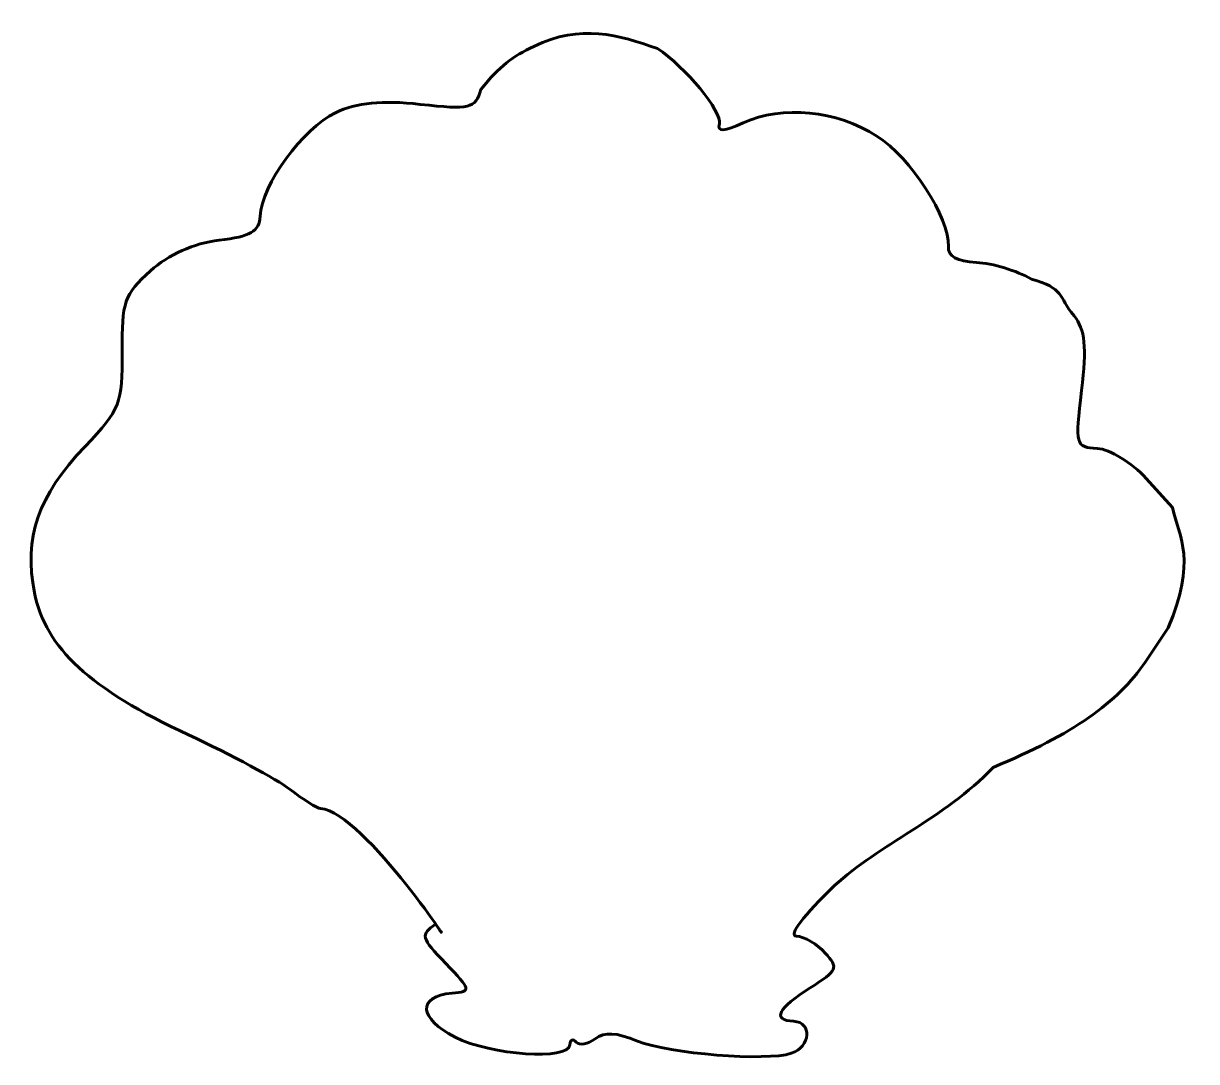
# Model space of a CAD drawing. Header units: centimetres. Extents: x -4.22 to 4.26, y -3.73 to 3.77.
import ezdxf

# ---------------------------------------------------------------- set-up
doc = ezdxf.new("R2010")
doc.units = ezdxf.units.CM
doc.header["$MEASUREMENT"] = 0
doc.layers.add('Layer 1', color=7, linetype='Continuous')

msp = doc.modelspace()

# ---------------------------------------------------------------- linework, layer by layer
at = {"layer": 'Layer 1', "color": 253, "lineweight": 60}
msp.add_open_spline([(4.0522, -0.59722), (4.0522, -0.59722), (3.88631, -0.84303), (3.88631, -0.84303), (3.88631, -0.84303), (3.68379, -1.14312), (3.36364, -1.36572), (2.78746, -1.60704), (2.78746, -1.60704), (2.42779, -1.98313), (1.95981, -2.16233), (1.64111, -2.46182), (1.64111, -2.46182), (1.41729, -2.67432), (1.30416, -2.8239), (1.36499, -2.82689), (1.36499, -2.82689), (1.42167, -2.82969), (1.5156, -2.88447), (1.57373, -2.94863), (1.57373, -2.94863), (1.67136, -3.05639), (1.66305, -3.07556), (1.4647, -3.20001), (1.4647, -3.20001), (1.22932, -3.3477), (1.18651, -3.43431), (1.34503, -3.44213), (1.34503, -3.44213), (1.48105, -3.44884), (1.4679, -3.6277), (1.32802, -3.67361), (1.32802, -3.67361), (1.14655, -3.73317), (0.44509, -3.67705), (0.21705, -3.58472), (0.21705, -3.58472), (0.06265, -3.52221), (-0.02154, -3.51789), (-0.08968, -3.56898), (-0.08968, -3.56898), (-0.14134, -3.60772), (-0.20284, -3.6182), (-0.22634, -3.59226), (-0.22634, -3.59226), (-0.24984, -3.56634), (-0.27054, -3.57497), (-0.27234, -3.61146), (-0.27234, -3.61146), (-0.27801, -3.72631), (-0.84244, -3.68906), (-1.10099, -3.55678), (-1.10099, -3.55678), (-1.36681, -3.42078), (-1.3774, -3.26276), (-1.12229, -3.23889), (-1.12229, -3.23889), (-0.98122, -3.22569), (-0.98334, -3.21588), (-1.16883, -3.02387), (-1.16883, -3.02387), (-1.34777, -2.83864), (-1.35354, -2.81616), (-1.24156, -2.7405), (-1.24156, -2.7405), (-1.0165, -3.07051), (-1.75986, -1.92204), (-2.07303, -1.90421), (-2.07303, -1.90421), (-2.09791, -1.90298), (-2.19705, -1.84101), (-2.29333, -1.7665), (-2.29333, -1.7665), (-2.38961, -1.69199), (-2.71977, -1.51439), (-3.02701, -1.37184), (-3.02701, -1.37184), (-3.73779, -1.04206), (-4.06015, -0.74457), (-4.14015, -0.34459), (-4.14015, -0.34459), (-4.21984, 0.05381), (-4.11715, 0.35081), (-3.7743, 0.71355), (-3.7743, 0.71355), (-3.51924, 0.98341), (-3.50385, 1.02273), (-3.50694, 1.39672), (-3.50694, 1.39672), (-3.50993, 1.75798), (-3.49164, 1.81039), (-3.30289, 1.9814), (-3.30289, 1.9814), (-3.17289, 2.09919), (-2.98771, 2.18204), (-2.80641, 2.20356), (-2.80641, 2.20356), (-2.57802, 2.23066), (-2.51583, 2.26694), (-2.51044, 2.37625), (-2.51044, 2.37625), (-2.49925, 2.60321), (-2.20171, 3.01222), (-1.96612, 3.1245), (-1.96612, 3.1245), (-1.81109, 3.19838), (-1.63021, 3.21641), (-1.3532, 3.18559), (-1.3532, 3.18559), (-0.99273, 3.14548), (-0.95641, 3.15442), (-0.91416, 3.29365), (-0.91416, 3.29365), (-0.77921, 3.46243), (-0.6843, 3.53435), (-0.53194, 3.60361), (-0.53194, 3.60361), (-0.19665, 3.7702), (0.0837, 3.68762), (0.36034, 3.58821), (0.36034, 3.58821), (0.5614, 3.45746), (0.83152, 3.12949), (0.80841, 3.04418), (0.80841, 3.04418), (0.79259, 2.98578), (0.84184, 2.9881), (0.98136, 3.05235), (0.98136, 3.05235), (1.26198, 3.18157), (1.65724, 3.14222), (1.94638, 2.95628), (1.94638, 2.95628), (2.19341, 2.79742), (2.47328, 2.36547), (2.46309, 2.15879), (2.46309, 2.15879), (2.45951, 2.08617), (2.52345, 2.04956), (2.66616, 2.04252), (2.66616, 2.04252), (2.78073, 2.03687), (2.95903, 1.98309), (3.0624, 1.92301), (3.0624, 1.92301), (3.30109, 1.85539), (3.2549, 1.79963), (3.3709, 1.6563), (3.3709, 1.6563), (3.45124, 1.55821), (3.46409, 1.4319), (3.42569, 1.11741), (3.42569, 1.11741), (3.37734, 0.72134), (3.38139, 0.70634), (3.53884, 0.69858), (3.53884, 0.69858), (3.62865, 0.69415), (3.78755, 0.59625), (3.89194, 0.48103), (3.89194, 0.48103), (3.89194, 0.48103), (4.08175, 0.27153), (4.08175, 0.27153), (4.08175, 0.27153), (4.13502, 0.04629), (4.25606, -0.10988), (4.05218, -0.5972), (4.05218, -0.5972), (4.05218, -0.5972), (4.0522, -0.59722), (4.0522, -0.59722)], degree=3, knots=[0, 0, 0, 0, 0.0227273, 0.0227273, 0.0227273, 0.0227273, 0.0454545, 0.0454545, 0.0454545, 0.0454545, 0.0681818, 0.0681818, 0.0681818, 0.0681818, 0.0909091, 0.0909091, 0.0909091, 0.0909091, 0.1136364, 0.1136364, 0.1136364, 0.1136364, 0.1363636, 0.1363636, 0.1363636, 0.1363636, 0.1590909, 0.1590909, 0.1590909, 0.1590909, 0.1818182, 0.1818182, 0.1818182, 0.1818182, 0.2045455, 0.2045455, 0.2045455, 0.2045455, 0.2272727, 0.2272727, 0.2272727, 0.2272727, 0.25, 0.25, 0.25, 0.25, 0.2727273, 0.2727273, 0.2727273, 0.2727273, 0.2954545, 0.2954545, 0.2954545, 0.2954545, 0.3181818, 0.3181818, 0.3181818, 0.3181818, 0.3409091, 0.3409091, 0.3409091, 0.3409091, 0.3636364, 0.3636364, 0.3636364, 0.3636364, 0.3863636, 0.3863636, 0.3863636, 0.3863636, 0.4090909, 0.4090909, 0.4090909, 0.4090909, 0.4318182, 0.4318182, 0.4318182, 0.4318182, 0.4545455, 0.4545455, 0.4545455, 0.4545455, 0.4772727, 0.4772727, 0.4772727, 0.4772727, 0.5, 0.5, 0.5, 0.5, 0.5227273, 0.5227273, 0.5227273, 0.5227273, 0.5454545, 0.5454545, 0.5454545, 0.5454545, 0.5681818, 0.5681818, 0.5681818, 0.5681818, 0.5909091, 0.5909091, 0.5909091, 0.5909091, 0.6136364, 0.6136364, 0.6136364, 0.6136364, 0.6363636, 0.6363636, 0.6363636, 0.6363636, 0.6590909, 0.6590909, 0.6590909, 0.6590909, 0.6818182, 0.6818182, 0.6818182, 0.6818182, 0.7045455, 0.7045455, 0.7045455, 0.7045455, 0.7272727, 0.7272727, 0.7272727, 0.7272727, 0.75, 0.75, 0.75, 0.75, 0.7727273, 0.7727273, 0.7727273, 0.7727273, 0.7954545, 0.7954545, 0.7954545, 0.7954545, 0.8181818, 0.8181818, 0.8181818, 0.8181818, 0.8409091, 0.8409091, 0.8409091, 0.8409091, 0.8636364, 0.8636364, 0.8636364, 0.8636364, 0.8863636, 0.8863636, 0.8863636, 0.8863636, 0.9090909, 0.9090909, 0.9090909, 0.9090909, 0.9318182, 0.9318182, 0.9318182, 0.9318182, 0.9545455, 0.9545455, 0.9545455, 0.9545455, 1, 1, 1, 1], dxfattribs=at)

doc.saveas('drawing.dxf')
